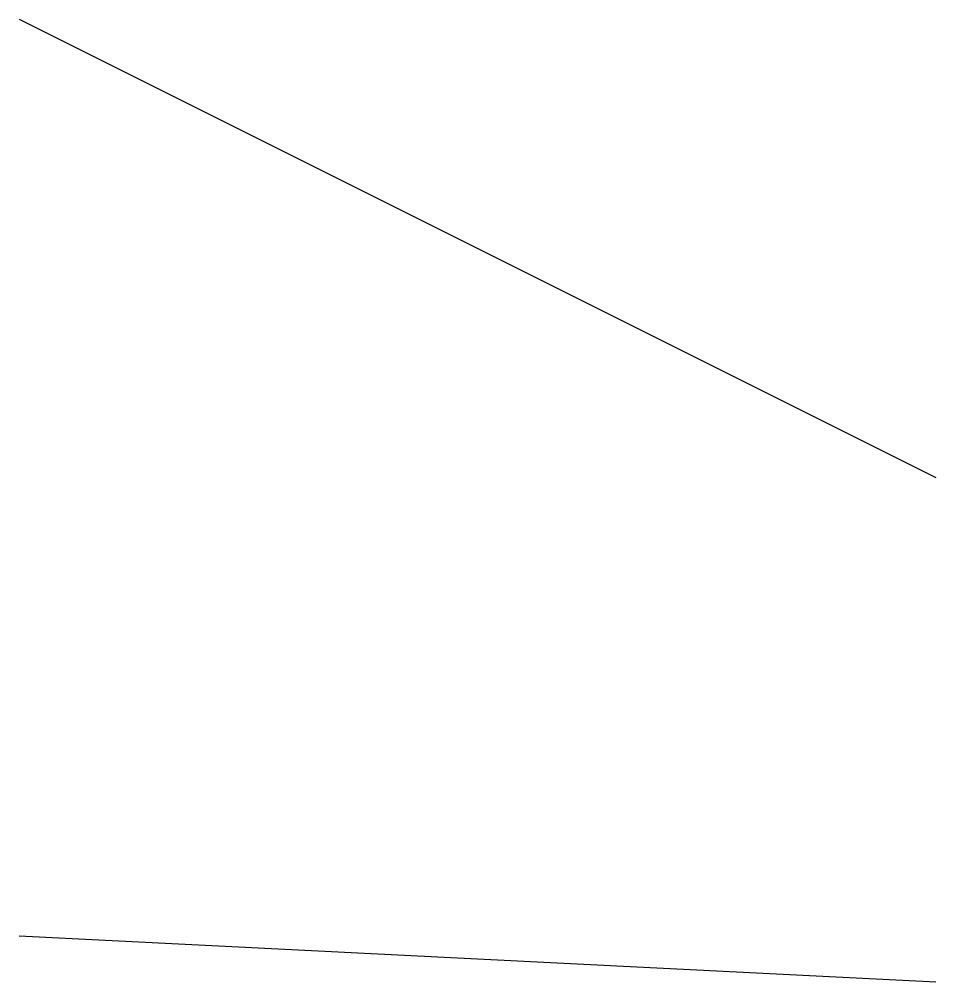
# Model space of a CAD drawing. Units: millimetres at full size, sheet at 1:100. Extents: x -15551 to 8939, y -23082 to 2633.
import ezdxf

# ---------------------------------------------------------------- set-up
doc = ezdxf.new("R2010")
doc.units = ezdxf.units.MM
doc.header["$LTSCALE"] = 100
doc.layers.add('0-0', color=7, linetype='Continuous')

msp = doc.modelspace()

# ---------------------------------------------------------------- linework, layer by layer
at = {"layer": '0-0'}
for p, q in [((-15551, 2632.7), (8938.8, -9612.2)), ((-15551, -21857.1), (8938.8, -23081.6))]:
    msp.add_line(p, q, dxfattribs=at)

doc.saveas('drawing.dxf')
